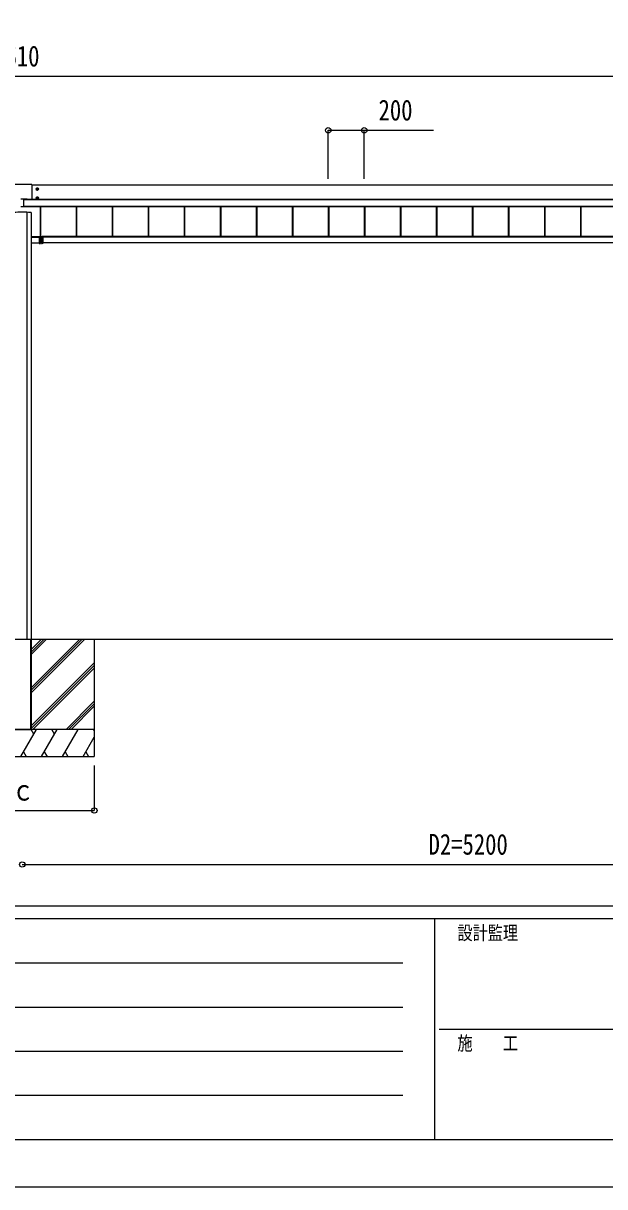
# Model space of a CAD drawing. Units: millimetres, scale not verified. Extents: x -14718 to 14718, y -10395 to 10395.
# Drawn here: x -6850 to -3622, y -10395 to -3937 of the extents above; entities that cross this region are included whole.
import ezdxf
from ezdxf.enums import TextEntityAlignment as Align

# ---------------------------------------------------------------- set-up
doc = ezdxf.new("R2010")
doc.units = ezdxf.units.MM
doc.header["$LTSCALE"] = 50
for name, color, linetype in [('0-4_YKK_A1', 4, 'Continuous'), ('0-5_YKK_D', 6, 'Continuous'), ('0-6_YKK_ZWAK', 7, 'Continuous')]:
    doc.layers.add(name, color=color, linetype=linetype)
doc.styles.add('ＭＳ ゴシック', font='')
doc.styles.get('ＭＳ ゴシック').set_extended_font_data('MS Gothic')

msp = doc.modelspace()

# ---------------------------------------------------------------- linework, layer by layer
at = {"layer": '0-4_YKK_A1'}
for p, q in [((-6803.44, -4831.15), (-6907.44, -4831.15)), ((-6802.44, -4832.15), (-6802.44, -4913.81)), ((-1708.44, -4835.37), (-6802.44, -4835.37)), ((-6779.69, -4857.11), (-6765.19, -4857.11)), ((-6779.69, -4907.08), (-6765.19, -4907.08)), ((-6774.72, -4856.35), (-6775.44, -4856.35)), ((-6774.72, -4906.32), (-6775.44, -4906.32)), ((-6772.44, -4864.36), (-6772.44, -4849.86)), ((-6772.44, -4914.33), (-6772.44, -4899.83)), ((-6770.16, -4857.87), (-6769.44, -4857.87)), ((-6770.16, -4907.84), (-6769.44, -4907.84)), ((-6862.94, -4911.31), (-6847.94, -4911.31)), ((-6847.94, -4956.46), (-6862.94, -4956.46)), ((-6847.94, -4911.31), (-6847.94, -4956.46)), ((-6847.94, -4911.48), (-6828.94, -4911.48)), ((-6847.94, -4913.48), (-6828.94, -4913.48)), ((-6847.94, -4913.81), (-1556.94, -4913.81)), ((-6847.94, -4914.29), (-1556.94, -4914.29)), ((-6847.94, -4953.27), (-1556.94, -4953.27)), ((-6847.94, -4953.78), (-1556.94, -4953.78)), ((-1556.94, -4953.92), (-6847.94, -4953.92)), ((-6828.94, -4913.81), (-6828.94, -4911.48)), ((-6756.94, -4953.92), (-6756.94, -5121.71)), ((-6756.54, -4953.92), (-6756.54, -5121.71)), ((-6753.94, -4953.92), (-6753.94, -5121.71)), ((-6556.94, -4953.92), (-6556.94, -5120.15)), ((-6554.34, -4953.92), (-6554.34, -5120.15)), ((-6553.94, -4953.92), (-6553.94, -5120.15)), ((-6356.94, -4953.92), (-6356.94, -5120.15)), ((-6354.34, -4953.92), (-6354.34, -5120.15)), ((-6353.94, -4953.92), (-6353.94, -5120.15)), ((-6156.94, -4953.92), (-6156.94, -5120.15)), ((-6154.34, -4953.92), (-6154.34, -5120.15)), ((-6153.94, -4953.92), (-6153.94, -5120.15)), ((-5956.94, -4953.92), (-5956.94, -5120.15)), ((-5954.34, -4953.92), (-5954.34, -5120.15)), ((-5953.94, -4953.92), (-5953.94, -5120.15)), ((-5756.94, -4953.92), (-5756.94, -5120.15)), ((-5754.34, -4953.92), (-5754.34, -5120.15)), ((-5753.94, -4953.92), (-5753.94, -5120.15)), ((-5556.94, -4953.92), (-5556.94, -5120.15)), ((-5554.34, -4953.92), (-5554.34, -5120.15)), ((-5553.94, -4953.92), (-5553.94, -5120.15)), ((-5356.94, -4953.92), (-5356.94, -5120.15)), ((-5354.34, -4953.92), (-5354.34, -5120.15)), ((-5353.94, -4953.92), (-5353.94, -5120.15)), ((-5156.94, -4953.92), (-5156.94, -5120.15)), ((-5154.34, -4953.92), (-5154.34, -5120.15)), ((-5153.94, -4953.92), (-5153.94, -5120.15)), ((-4956.94, -4953.92), (-4956.94, -5120.15)), ((-4954.34, -4953.92), (-4954.34, -5120.15)), ((-4953.94, -4953.92), (-4953.94, -5120.15)), ((-4756.94, -4953.92), (-4756.94, -5120.15)), ((-4754.34, -4953.92), (-4754.34, -5120.15)), ((-4753.94, -4953.92), (-4753.94, -5120.15)), ((-4556.94, -4953.92), (-4556.94, -5120.15)), ((-4554.34, -4953.92), (-4554.34, -5120.15)), ((-4553.94, -4953.92), (-4553.94, -5120.15)), ((-4356.94, -4953.92), (-4356.94, -5120.15)), ((-4354.34, -4953.92), (-4354.34, -5120.15)), ((-4353.94, -4953.92), (-4353.94, -5120.15)), ((-4156.94, -4953.92), (-4156.94, -5120.15)), ((-4154.34, -4953.92), (-4154.34, -5120.15)), ((-4153.94, -4953.92), (-4153.94, -5120.15)), ((-3956.94, -4953.92), (-3956.94, -5120.15)), ((-3954.34, -4953.92), (-3954.34, -5120.15)), ((-3953.94, -4953.92), (-3953.94, -5120.15)), ((-3756.94, -4953.92), (-3756.94, -5120.15)), ((-3754.34, -4953.92), (-3754.34, -5120.15)), ((-3753.94, -4953.92), (-3753.94, -5120.15)), ((-6830.62, -4986.12), (-6830.62, -7356.5)), ((-6805.44, -4987.86), (-6805.44, -7352.5)), ((-6805.44, -5120.15), (-6757.43, -5120.15)), ((-6805.44, -5122.15), (-6757.43, -5122.15)), ((-6805.44, -5125.02), (-6761.44, -5125.02)), ((-6805.44, -5156.5), (-6761.44, -5156.5)), ((-6761.44, -5124.78), (-6761.44, -5124.98)), ((-6755.72, -5124.8), (-6761.44, -5124.78)), ((-6761.44, -5125.28), (-6755.24, -5125.3)), ((-6761.44, -5159.06), (-6755.22, -5158.68)), ((-6761.44, -5158.76), (-6761.44, -5159.06)), ((-6757.43, -5120.15), (-6757.43, -5124.79)), ((-6757.43, -5121.71), (-6745.43, -5121.71)), ((-6755.72, -5122.21), (-6755.72, -5124.8)), ((-6755.72, -5122.21), (-6755.44, -5122.21)), ((-6755.72, -5124.8), (-6755.44, -5124.8)), ((-6755.24, -5125), (-6755.23, -5125)), ((-6755.22, -5121.71), (-6754.94, -5121.71)), ((-6755.22, -5125.3), (-6754.94, -5125.3)), ((-6754.94, -5158.38), (-6755.22, -5158.38)), ((-6754.94, -5125.3), (-6754.94, -5121.71)), ((-6754.94, -5158.38), (-6754.94, -5125.3)), ((-6747.94, -5125.3), (-6747.94, -5121.71)), ((-6747.65, -5121.71), (-6747.94, -5121.71)), ((-6747.94, -5158.38), (-6747.94, -5125.3)), ((-6747.65, -5125.3), (-6747.94, -5125.3)), ((-6747.94, -5158.38), (-6747.65, -5158.38)), ((-6741.44, -5159.06), (-6747.65, -5158.68)), ((-6747.64, -5125), (-6747.64, -5125)), ((-6741.44, -5125.28), (-6747.64, -5125.3)), ((-6747.15, -5122.21), (-6747.44, -5122.21)), ((-6747.15, -5124.8), (-6747.44, -5124.8)), ((-6747.15, -5122.21), (-6747.15, -5124.8)), ((-6747.15, -5124.8), (-6741.44, -5124.78)), ((-1705.44, -5120.15), (-6745.43, -5120.15)), ((-6745.43, -5120.15), (-6745.43, -5124.79)), ((-1705.44, -5122.15), (-6745.43, -5122.15)), ((-6741.44, -5124.78), (-6741.44, -5124.98)), ((-1705.44, -5125.02), (-6741.44, -5125.02)), ((-1706.28, -5156.5), (-6741.44, -5156.5)), ((-6741.44, -5158.76), (-6741.44, -5159.06)), ((-12005.44, -7356.5), (-1155.44, -7356.5)), ((-6905.14, -7356.5), (-6805.74, -7356.5)), ((-6809.44, -7356.5), (-6809.44, -7856.5)), ((-6807.94, -7356.5), (-6807.94, -7856.5)), ((-6805.44, -7352.5), (-6805.44, -7856.5)), ((-6805.44, -7356.5), (-6805.44, -7856.5)), ((-6805.44, -7441.5), (-6720.44, -7356.5)), ((-6805.44, -7427.36), (-6734.58, -7356.5)), ((-6805.44, -7413.22), (-6748.72, -7356.5)), ((-6805.44, -7653.63), (-6508.34, -7356.54)), ((-6805.44, -7639.49), (-6522.49, -7356.54)), ((-6805.44, -7625.35), (-6536.63, -7356.54)), ((-6455.44, -7356.5), (-6455.44, -8006.5)), ((-6805.44, -7837.48), (-6455.44, -7487.48)), ((-6805.44, -7851.62), (-6455.44, -7501.62)), ((-6796.18, -7856.5), (-6455.44, -7515.77)), ((-6612.33, -7856.5), (-6455.44, -7699.61)), ((-6598.18, -7856.5), (-6455.44, -7713.75)), ((-6584.04, -7856.5), (-6455.44, -7727.9)), ((-6455.44, -7856.5), (-7255.44, -7856.5)), ((-6455.44, -7856.5), (-7255.44, -7856.5)), ((-6905.44, -7856.5), (-6805.44, -7856.5)), ((-6863.45, -8006.5), (-6776.85, -7856.5)), ((-6791.85, -7882.48), (-6806.85, -7856.5)), ((-6747.98, -8006.5), (-6661.38, -7856.5)), ((-6676.38, -7882.48), (-6691.38, -7856.5)), ((-6632.51, -8006.5), (-6545.91, -7856.5)), ((-6455.44, -7865.17), (-6460.44, -7856.5)), ((-6517.04, -8006.5), (-6455.44, -7899.8)), ((-7255.44, -8006.5), (-6455.44, -8006.5)), ((-6848.45, -7980.52), (-6833.45, -8006.5)), ((-6732.98, -7980.52), (-6717.98, -8006.5)), ((-6617.51, -7980.52), (-6602.51, -8006.5)), ((-6502.04, -7980.52), (-6487.04, -8006.5))]:
    msp.add_line(p, q, dxfattribs=at)
for points in [[(-6772.44, -4851.34), (-6777.44, -4854.23), (-6777.44, -4860), (-6772.44, -4862.89), (-6767.44, -4860), (-6767.44, -4854.23)], [(-6772.44, -4901.31), (-6777.44, -4904.19), (-6777.44, -4909.97), (-6772.44, -4912.86), (-6767.44, -4909.97), (-6767.44, -4904.19)]]:
    msp.add_lwpolyline(points, close=True, dxfattribs=at)
for points in [[(-6775.44, -4856.35), (-6775.44, -4857.87), (-6774.72, -4857.87)], [(-6775.44, -4906.32), (-6775.44, -4907.84), (-6774.72, -4907.84)], [(-6771.68, -4854.83), (-6771.68, -4854.11), (-6773.2, -4854.11), (-6773.2, -4854.83)], [(-6773.2, -4859.39), (-6773.2, -4860.11), (-6771.68, -4860.11), (-6771.68, -4859.39)], [(-6771.68, -4904.8), (-6771.68, -4904.08), (-6773.2, -4904.08), (-6773.2, -4904.8)], [(-6769.44, -4857.87), (-6769.44, -4856.35), (-6770.16, -4856.35)], [(-6769.44, -4907.84), (-6769.44, -4906.32), (-6770.16, -4906.32)], [(-6773.2, -4909.36), (-6773.2, -4910.08), (-6771.68, -4910.08), (-6771.68, -4909.36)], [(-6755.25, -5125), (-6761.44, -5124.98), (-6761.44, -5125.28), (-6761.44, -5158.76)], [(-6755.22, -5125.3), (-6755.22, -5158.38), (-6761.44, -5158.76)], [(-6755.44, -5124.81), (-6755.44, -5124.8), (-6755.44, -5122.21)], [(-6755.23, -5125), (-6755.24, -5125), (-6755.24, -5125)], [(-6747.65, -5125.3), (-6747.65, -5158.38), (-6741.44, -5158.76)], [(-6747.64, -5125), (-6747.63, -5125), (-6747.63, -5125)], [(-6747.62, -5125), (-6741.44, -5124.98), (-6741.44, -5125.28), (-6741.44, -5158.76)], [(-6747.44, -5124.81), (-6747.44, -5124.8), (-6747.44, -5122.21)], [(-6905.14, -7356.5), (-6805.74, -7356.5), (-6805.44, -7356.5)]]:
    msp.add_lwpolyline(points, dxfattribs=at)
for centre, radius in [((-6772.44, -4857.11), 6.25), ((-6772.44, -4907.08), 6.25), ((-6772.44, -4857.11), 5), ((-6772.44, -4907.08), 5)]:
    msp.add_circle(centre, radius, dxfattribs=at)
for centre, radius, start, end in [((-6803.44, -4832.15), 1, 0.01746, 90.01745), ((-6772.44, -4857.11), 5.58, 153.74848, 206.25152), ((-6772.44, -4907.08), 5.58, 153.74848, 206.25152), ((-6772.44, -4857.11), 5.58, 93.74848, 146.25152), ((-6772.44, -4857.11), 5.58, 213.74848, 266.25152), ((-6772.44, -4907.08), 5.58, 93.74848, 146.25152), ((-6774.72, -4854.83), 1.52, 270, 0), ((-6774.72, -4859.39), 1.52, 0, 90), ((-6774.72, -4904.8), 1.52, 270, 0), ((-6774.72, -4909.36), 1.52, 0, 90), ((-6772.44, -4857.11), 5.58, 33.74848, 86.25152), ((-6772.44, -4857.11), 5.58, 273.74848, 326.25152), ((-6772.44, -4907.08), 5.58, 33.74848, 86.25152), ((-6770.16, -4854.83), 1.52, 180, 270), ((-6770.16, -4859.39), 1.52, 90, 180), ((-6770.16, -4904.8), 1.52, 180, 270), ((-6770.16, -4909.36), 1.52, 90, 180), ((-6772.44, -4857.11), 5.58, 333.74848, 26.25152), ((-6772.44, -4907.08), 5.58, 333.74848, 26.25152), ((-6772.44, -4907.08), 5.58, 213.74848, 266.25152), ((-6772.44, -4907.08), 5.58, 273.74848, 326.25152), ((-6755.65, -5126.78), 1.98, 83.79926, 91.95127), ((-6755.25, -5125.3), 0.3, 87.77338, 89.77816), ((-6755.25, -5125.14), 0.141, 85.77463, 89.9759), ((-6756.48, -5125.22), 1.25, 356.45735, 10.27369), ((-6755.24, -5121.71), 0.3, 269.98255, 359.98254), ((-6756.44, -5125.17), 1.21, 354.17006, 8.37745), ((-6755.24, -5125.3), 0.3, 0, 89.87763), ((-6756.56, -5121.78), 1.35, 350.09675, 2.91202), ((-6756.43, -5125.22), 1.22, 356.27163, 10.47203), ((-6755.24, -5158.38), 0.3, 273.5, 0), ((-6756.45, -5158.53), 1.24, 353.06854, 6.93146), ((-6747.64, -5121.71), 0.3, 180.01746, 270.01745), ((-6747.64, -5125.3), 0.3, 90.12237, 180), ((-6747.64, -5158.38), 0.3, 180, 266.5), ((-6746.31, -5121.78), 1.35, 177.08798, 189.90325), ((-6746.44, -5125.22), 1.22, 169.52797, 183.72837), ((-6746.42, -5158.53), 1.24, 173.06854, 186.93146), ((-6746.43, -5125.17), 1.21, 171.62255, 185.82994), ((-6746.39, -5125.22), 1.25, 169.72631, 183.54265), ((-6747.62, -5125.3), 0.3, 90.22184, 92.22662), ((-6747.62, -5125.14), 0.141, 90.0241, 94.22537), ((-6747.22, -5126.78), 1.98, 88.04873, 96.20074)]:
    msp.add_arc(centre, radius, start, end, dxfattribs=at)
for centre, major_axis, ratio, start_param, end_param in [((-6855.44, -4987.86), (50, 0), 0.04, 6.2831853, 9.424778), ((-6755.22, -5122.21), (-0.301, 0.4), 0.997782, 5.6362522, 7.2070486), ((-6755.74, -5124.8), (-0.001, 0.2), 0.09157, 4.6769241, 4.7117655), ((-6755.24, -5124.8), (0.482, 0.007), 0.414889, 3.1353871, 4.6694768), ((-6755.24, -5122.21), (-0.108, 0.169), 0.994155, 5.7105836, 7.28138), ((-6755.24, -5124.8), (0.145, 0.15), 0.921201, 2.3804184, 3.9145081), ((-6755.22, -5124.8), (-0.301, 0.4), 0.997782, 2.4579529, 2.4946596), ((-6747.65, -5122.21), (0.301, 0.4), 0.997782, 5.3593221, 6.9301184), ((-6747.65, -5124.8), (0.301, 0.4), 0.997782, 3.7885257, 3.8252324), ((-6747.64, -5122.21), (0.108, 0.169), 0.994155, 5.2849907, 6.855787), ((-6747.64, -5124.8), (-0.145, 0.15), 0.921201, 2.3686772, 3.9027669), ((-6747.64, -5124.8), (-0.482, 0.007), 0.414889, 1.6137085, 3.1477982), ((-6747.14, -5124.8), (0.001, 0.2), 0.09157, 1.5714198, 1.6062613)]:
    msp.add_ellipse(centre, major_axis=major_axis, ratio=ratio, start_param=start_param, end_param=end_param, dxfattribs=at)
at = {"layer": '0-5_YKK_D'}
for p, q in [((-11985.44, -4231.15), (-1725.44, -4231.15)), ((-5156.94, -4800.22), (-5156.94, -4530.15)), ((-4956.94, -4800.22), (-4956.94, -4530.15)), ((-6455.44, -8056.5), (-6455.44, -8307.5)), ((-7255.44, -8306.5), (-6455.44, -8306.5)), ((-6855.44, -8606.5), (-1655.44, -8606.5))]:
    msp.add_line(p, q, dxfattribs=at)
msp.add_lwpolyline([(-5156.94, -4531.15), (-4956.94, -4531.15), (-4571.84, -4531.15)], dxfattribs=at)
for centre in [(-5156.94, -4531.15), (-4956.94, -4531.15), (-6455.44, -8306.5), (-6855.44, -8606.5), (-6855.44, -8606.5)]:
    msp.add_circle(centre, 14.88, dxfattribs=at)
at = {"layer": '0-6_YKK_ZWAK'}
for p, q in [((13632.57, -8837.5), (-13667.43, -8837.5)), ((-4567.43, -8907.5), (-13667.43, -8907.5)), ((-4567.43, -8907.5), (-4567.43, -10132.5)), ((-17.43, -8907.5), (-4567.43, -8907.5)), ((-13518.68, -9152.5), (-4742.43, -9152.5)), ((-13518.68, -9397.5), (-4742.43, -9397.5)), ((-4541.18, -9520), (-17.43, -9520)), ((-13518.68, -9642.5), (-4742.43, -9642.5)), ((-13518.68, -9887.5), (-4742.43, -9887.5)), ((-13667.43, -10132.5), (-4567.43, -10132.5)), ((-4567.43, -10132.5), (-17.43, -10132.5))]:
    msp.add_line(p, q, dxfattribs=at)
msp.add_lwpolyline([(-14717.5, -10395), (14717.5, -10395), (14717.5, 10395), (-14717.5, 10395)], close=True, dxfattribs=at)

# ---------------------------------------------------------------- texts
at = {"layer": '0-5_YKK_D', "style": 'ＭＳ ゴシック', "width": 0.8}
for s, p in [('D=10610', (-7199.84, -4211.15)), ('200', (-4877.44, -4511.15)), ('ｃ', (-6914.24, -8286.5)), ('D2=5200', (-4599.84, -8586.5))]:
    msp.add_text(s, height=115.5, dxfattribs=at).set_placement(p, align=Align.BOTTOM_LEFT)
at = {"layer": '0-6_YKK_ZWAK', "style": 'ＭＳ ゴシック', "width": 0.8}
for s, p in [('設計監理', (-4439.1, -9047.5)), ('施\u3000\u3000工', (-4439.1, -9660))]:
    msp.add_text(s, height=76.98, dxfattribs=at).set_placement(p, align=Align.BOTTOM_LEFT)

doc.saveas('drawing.dxf')
